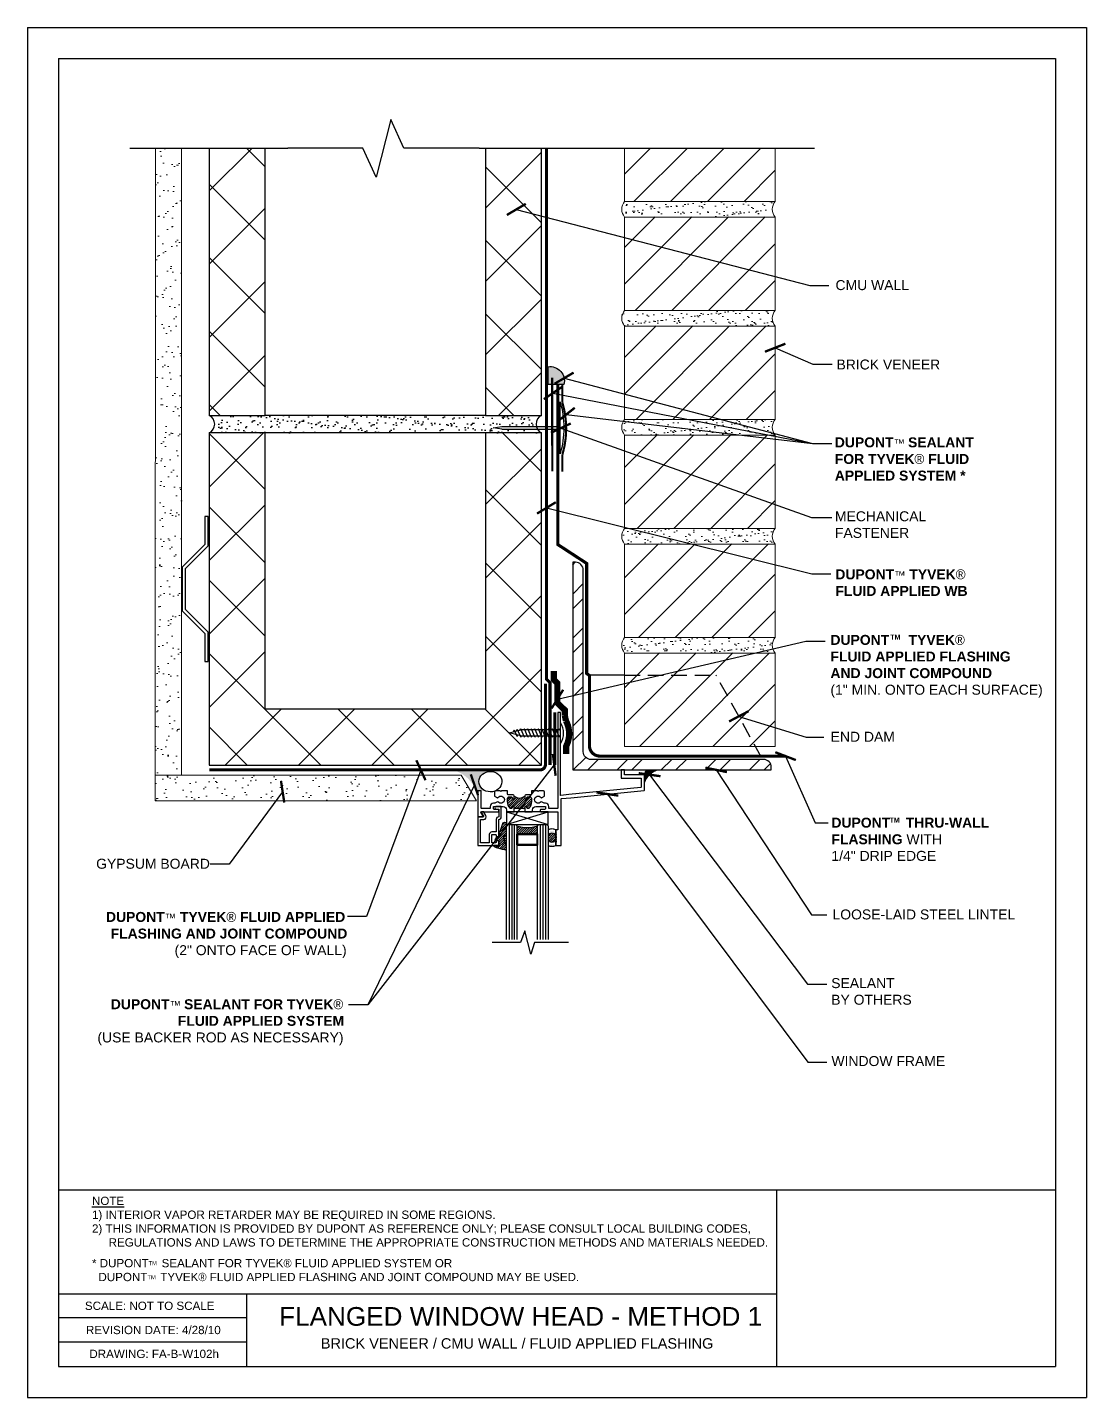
# Model space of a CAD drawing. Extents: x 402.7 to 428.2, y 2 to 35.
import ezdxf

# ---------------------------------------------------------------- set-up
doc = ezdxf.new("R2010")
doc.units = 0
doc.header["$LTSCALE"] = 1.5
doc.header["$MEASUREMENT"] = 0
doc.linetypes.add('DASHED2', pattern=[0.375, 0.25, -0.125])
doc.linetypes.add('HIDDEN', pattern=[0.375, 0.25, -0.125])
doc.layers.get('0').update_dxf_attribs({"color": 8, "linetype": 'CONTINUOUS'})
for name, color, linetype in [('8x11-ttb$0$B', 5, 'CONTINUOUS'), ('CMU', 250, 'CONTINUOUS'), ('DuPont Thru-Wall Flashing', 252, 'CONTINUOUS'), ('Flanged Window', 250, 'CONTINUOUS'), ('SEALANT', 250, 'CONTINUOUS'), ('STRUCTURE', 250, 'CONTINUOUS'), ('TEXT', 7, 'CONTINUOUS'), ('Tyvek FA Flashing and Joint Treatment', 150, 'DASHED2'), ('Tyvek FA WB', 10, 'DASHED2')]:
    doc.layers.add(name, color=color, linetype=linetype)
for name, color, linetype, lineweight in [('A-Sealant', 250, 'CONTINUOUS', 15), ('brick', 250, 'CONTINUOUS', 5), ('Gyp Board', 250, 'CONTINUOUS', 20)]:
    doc.layers.add(name, color=color, linetype=linetype, lineweight=lineweight)
doc.layers.add('VIEWPORT', color=7, linetype='CONTINUOUS', plot=False)
doc.styles.add('DETAILS', font='sanss___.ttf', dxfattribs={"height": 1})
doc.dimstyles.new('ARCH_1_1-2_IN', dxfattribs={"dimscale": 0, "dimtxt": 0.09375, "dimasz": 0.09375, "dimexe": 0.0625, "dimexo": 0.0625, "dimgap": 0.0625, "dimtad": 1, "dimdec": 4, "dimlfac": 8, "dimzin": 3, "dimdsep": 46, "dimlunit": 4, "dimtxsty": 'Standard', "dimblk1": 'ARCHTICK', "dimblk2": 'ARCHTICK', "dimsah": 1, "dimcen": 0.0625, "dimdle": 0.0625, "dimclrd": 256, "dimclre": 256, "dimclrt": 256, "dimadec": 0, "dimazin": 0, "dimtfac": 1, "dimtdec": 4, "dimtmove": 0, "dimatfit": 3, "dimldrblk": 'ARCHTICK', "dimfxl": 1, "dimfrac": 2, "dimtolj": 1, "dimtzin": 0, "dimlwd": -1, "dimlwe": -1, "dimarcsym": 0})
pattern_1 = [(225, (426.909466, 21.110356), (0.02762136, -0.02762136), [])]

# ---------------------------------------------------------------- blocks, each defined once
blk = doc.blocks.new('*X1')
at = {"color": 0}
for p, q in [((0.140625, 0.34375), (0.140625, 0.34375)), ((0.15625, 0.375), (0.15625, 0.375)), ((0.171875, 0.34375), (0.171875, 0.34375)), ((0.1875, 0.375), (0.1875, 0.375)), ((0.203125, 0.34375), (0.203125, 0.34375)), ((0.21875, 0.375), (0.21875, 0.375)), ((0.234375, 0.34375), (0.234375, 0.34375)), ((0.25, 0.375), (0.25, 0.375)), ((0.265625, 0.34375), (0.265625, 0.34375)), ((0.28125, 0.375), (0.28125, 0.375)), ((0.296875, 0.34375), (0.296875, 0.34375)), ((0.3125, 0.375), (0.3125, 0.375)), ((0.140625, 0.28125), (0.140625, 0.28125)), ((0.140625, 0.09375), (0.140625, 0.09375)), ((0.140625, 0.03125), (0.140625, 0.03125)), ((0.15625, 0.3125), (0.15625, 0.3125)), ((0.15625, 0.0625), (0.15625, 0.0625)), ((0.15625, 0), (0.15625, 0)), ((0.171875, 0.03125), (0.171875, 0.03125)), ((0.1875, 0.3125), (0.1875, 0.3125)), ((0.1875, 0.0625), (0.1875, 0.0625)), ((0.1875, 0), (0.1875, 0)), ((0.203125, 0.03125), (0.203125, 0.03125)), ((0.21875, 0.3125), (0.21875, 0.3125)), ((0.21875, 0.0625), (0.21875, 0.0625)), ((0.21875, 0), (0.21875, 0)), ((0.234375, 0.03125), (0.234375, 0.03125)), ((0.25, 0.3125), (0.25, 0.3125)), ((0.25, 0.0625), (0.25, 0.0625)), ((0.25, 0), (0.25, 0)), ((0.265625, 0.03125), (0.265625, 0.03125)), ((0.28125, 0.3125), (0.28125, 0.3125)), ((0.28125, 0.0625), (0.28125, 0.0625)), ((0.28125, 0), (0.28125, 0)), ((0.296875, 0.28125), (0.296875, 0.28125)), ((0.296875, 0.09375), (0.296875, 0.09375)), ((0.296875, 0.03125), (0.296875, 0.03125)), ((0.3125, 0.3125), (0.3125, 0.3125)), ((0.3125, 0.25), (0.3125, 0.25)), ((0.3125, 0.125), (0.3125, 0.125)), ((0.3125, 0.0625), (0.3125, 0.0625)), ((0.3125, 0), (0.3125, 0))]:
    blk.add_line(p, q, dxfattribs=at)
blk = doc.blocks.new('_ArchTick')
at = {"color": 0, "linetype": 'ByBlock', "const_width": 0.15}
blk.add_lwpolyline([(-0.5, -0.5), (0.5, 0.5)], dxfattribs=at)
blk = doc.blocks.new('Revsion Date')
at = {"layer": 'TEXT', "insert": (0, 0.203, 0), "char_height": 0.2, "width": 16.26452, "attachment_point": 1, "style": 'DETAILS'}
blk.add_mtext('\\pi-0.033334,l0.033334,t0.1;REVISION DATE: 4/28/10', dxfattribs=at)

msp = doc.modelspace()

# ---------------------------------------------------------------- hatches: boundary and pattern name
at = {"layer": 'brick'}
h = msp.add_hatch(dxfattribs=at)
h.set_pattern_fill('_USER', color=256, scale=0.625, angle=45, style=0, pattern_type=0)
h.set_pattern_definition([(45, (297.92806, 188.0957), (-0.4419417, 0.4419417), [])])
h.paths.add_polyline_path([(420.695, 28.182), (420.695, 30.432), (417.07, 30.432), (417.07, 28.182)])
h.paths.add_polyline_path([(420.695, 25.557), (420.695, 27.807), (417.07, 27.807), (417.07, 25.557)])
h.paths.add_polyline_path([(417.07, 25.182), (417.07, 22.932), (420.695, 22.932), (420.695, 25.182)])
h.paths.add_polyline_path([(417.07, 22.557), (417.07, 20.307), (420.695, 20.307), (420.695, 22.557)])
h.paths.add_polyline_path([(420.695, 19.932), (417.07, 19.932), (417.07, 19.557), (419.579, 19.557), (420.614, 17.682), (420.695, 17.682)])
h.paths.add_polyline_path([(419.579, 19.557), (417.07, 19.557), (417.07, 17.682), (420.614, 17.682)], flags=16)
h.paths.add_polyline_path([(420.695, 32.093), (417.07, 32.093), (417.07, 30.807), (420.695, 30.807)])
h = msp.add_hatch(dxfattribs=at)
h.set_pattern_fill('AR-SAND', color=256, scale=0.15, style=0)
h.set_pattern_definition([(37.5, (96.53973, 43.48972), (-0.009449, 0.28902357), [0, -0.228, 0, -0.255, 0, -0.24375]), (7.5, (96.53973, 43.4897), (0.2654665, 0.4233219), [0, -0.123, 0, -0.2055, 0, -0.07875]), (327.5, (96.35523, 43.48972), (0.46712128, 0.00084886), [0, -0.075, 0, -0.27, 0, -0.3525]), (317.5, (96.35523, 43.4897), (0.450919, 0.13165133), [0, -0.0375, 0, -0.177, 0, -0.2025])])
h.paths.add_polyline_path([(420.695, 30.804), (417.07, 30.804, 0.36364), (417.07, 30.429), (420.695, 30.429, -0.36364)])
h.paths.add_polyline_path([(420.695, 28.179), (417.07, 28.179, 0.36364), (417.07, 27.804), (420.695, 27.804, -0.36364)])
h.paths.add_polyline_path([(420.695, 25.554), (417.07, 25.554, 0.36364), (417.07, 25.179), (420.695, 25.179, -0.36364)])
h.paths.add_polyline_path([(420.695, 22.929), (417.07, 22.929, 0.36364), (417.07, 22.554), (420.695, 22.554, -0.36364)])
h.paths.add_polyline_path([(420.695, 20.304), (417.07, 20.304, 0.36364), (417.07, 19.929), (420.695, 19.929, -0.36364)])
at = {"layer": 'CMU'}
h = msp.add_hatch(dxfattribs=at)
h.set_pattern_fill('ANSI37', color=256, scale=10, style=0)
h.set_pattern_definition([(315, (-2.9734, 38.2115), (-0.8838835, -0.8838835), []), (225, (-2.9734, 38.2115), (-0.8838835, 0.8838835), [])])
h.paths.add_polyline_path([(408.418, 25.653), (407.07, 25.653), (407.07, 32.093), (408.418, 32.093)])
h.paths.add_polyline_path([(413.723, 32.093), (415.07, 32.093), (415.07, 25.653), (413.723, 25.653)])
h = msp.add_hatch(dxfattribs=at)
h.set_pattern_fill('AR-SAND', color=256, scale=0.15, style=0)
h.set_pattern_definition([(322.5, (-2.97343, 38.21147), (-0.009449, -0.28902357), [0, -0.228, 0, -0.255, 0, -0.24375]), (352.5, (-2.97343, 38.21147), (0.2654665, -0.4233219), [0, -0.123, 0, -0.2055, 0, -0.07875]), (32.5, (-3.15793, 38.21147), (0.46712128, -0.00084886), [0, -0.075, 0, -0.27, 0, -0.3525]), (42.5, (-3.15793, 38.21147), (0.450919, -0.13165133), [0, -0.0375, 0, -0.177, 0, -0.2025])])
h.paths.add_polyline_path([(413.723, 25.653), (415.07, 25.653, 0.626567), (415.07, 25.232), (407.07, 25.232, 0.626567), (407.07, 25.653), (408.418, 25.653)])
h = msp.add_hatch(dxfattribs=at)
h.set_pattern_fill('ANSI37', color=256, scale=10, style=0)
h.set_pattern_definition([(315, (-89.9085, 110.3075), (-0.8838835, -0.8838835), []), (225, (-89.9085, 110.3075), (-0.8838835, 0.8838835), [])])
h.paths.add_polyline_path([(415.07, 17.232), (413.723, 17.232), (408.418, 17.232), (407.07, 17.232), (407.07, 25.232), (408.418, 25.232), (408.418, 18.58), (413.723, 18.58), (413.723, 25.232), (415.07, 25.232)])
at = {"layer": 'Flanged Window'}
h = msp.add_hatch(dxfattribs=at)
h.set_pattern_fill('ANSI31', color=256, scale=0.3125, angle=-180, style=0)
h.set_pattern_definition(pattern_1)
h.paths.add_polyline_path([(414.825, 16.352), (414.825, 16.437, 0.414214), (414.794, 16.468), (414.763, 16.468), (414.74, 16.468, 0.413437), (414.715, 16.443, -0.413437), (414.69, 16.418, -0.414214), (414.665, 16.443), (414.665, 16.48, -0.02353), (414.665, 16.485, -0.382874), (414.415, 16.485, -0.02353), (414.415, 16.48), (414.415, 16.443, -0.414214), (414.39, 16.418, -0.413437), (414.365, 16.443, 0.413437), (414.34, 16.468), (414.286, 16.468, 0.414214), (414.255, 16.437), (414.255, 16.352, 0.177059), (414.314, 16.191, 0.22095), (414.322, 16.187), (414.34, 16.187, 0.414214), (414.365, 16.212, -0.414214), (414.39, 16.237, -0.414214), (414.415, 16.212), (414.415, 16.187), (414.665, 16.187), (414.665, 16.212, -0.414214), (414.69, 16.237, -0.414214), (414.715, 16.212, 0.414214), (414.74, 16.187), (414.758, 16.187, 0.22095), (414.766, 16.191, 0.177059)])
h = msp.add_hatch(dxfattribs=at)
h.set_pattern_fill('ANSI31', color=256, scale=0.3125, angle=-180, style=0)
h.set_pattern_definition(pattern_1)
edge = h.paths.add_edge_path()
edge.add_ellipse((414.196, 15.43), major_axis=(-0.032, 0.139), ratio=0.13155, start_angle=43.1555, end_angle=180.0222)
edge.add_arc((414.176, 15.53), 0.0158, 41.5153, 187.5342, ccw=False)
edge.add_arc((414.205, 15.555), 0.0227, 222.2539, 304.0602)
edge.add_arc((414.212, 15.551), 0.0156, 290.163, 350.3876)
edge.add_line((414.227, 15.549), (414.227, 15.821))
edge.add_line((414.227, 15.821), (414.227, 15.828))
edge.add_ellipse((414.181, 15.827), major_axis=(0.0457, 0.0011), ratio=0.621164, start_angle=0, end_angle=153.2403)
edge.add_line((414.14, 15.838), (414.063, 15.623))
edge.add_ellipse((414.072, 15.599), major_axis=(0.0085, 0.0468), ratio=0.312415, start_angle=62.5423, end_angle=105.8209)
edge.add_line((414.056, 15.588), (414.04, 15.512))
edge.add_arc((414.001, 15.562), 0.0627, 270.4556, 307.9177, ccw=False)
edge.add_arc((414.004, 15.479), 0.0202, 97.3692, 140.7733)
edge.add_line((413.989, 15.492), (413.949, 15.43))
edge.add_arc((413.965, 15.43), 0.0156, 180, 278.9186)
edge.add_line((413.967, 15.414), (414.04, 15.426))
edge.add_line((414.04, 15.426), (414.04, 15.296))
edge.add_line((414.04, 15.296), (413.939, 15.296))
edge.add_arc((413.939, 15.28), 0.0156, 90, 232.8134)
edge.add_ellipse((414.078, 15.227), major_axis=(-0.149, 0.041), ratio=0.091401, start_angle=0, end_angle=180)
edge.add_line((414.227, 15.186), (414.227, 15.29))
h = msp.add_hatch(dxfattribs=at)
h.set_pattern_fill('ANSI31', color=256, scale=0.3125, angle=-180, style=0)
h.set_pattern_definition(pattern_1)
h.paths.add_polyline_path([(414.477, 15.766, 0.153266), (414.977, 15.766), (414.977, 15.563, 0.414214), (414.957, 15.583), (414.497, 15.583, 0.414214), (414.477, 15.563)])
h = msp.add_hatch(dxfattribs=at)
h.set_pattern_fill('ANSI31', color=256, scale=0.3125, angle=-180, style=0)
h.set_pattern_definition(pattern_1)
h.paths.add_polyline_path([(415.415, 15.535, 0.599485), (415.227, 15.535), (415.227, 15.434, 0.599485), (415.415, 15.434)])
at = {"layer": 'Gyp Board'}
h = msp.add_hatch(dxfattribs=at)
h.set_pattern_fill('AR-SAND', color=256, scale=0.25, style=0)
h.set_pattern_definition([(322.5, (397.17686, 25.7621), (-0.015748, -0.481706), [0, -0.38, 0, -0.425, 0, -0.40625]), (352.5, (397.17686, 25.7621), (0.442444, -0.705537), [0, -0.205, 0, -0.3425, 0, -0.13125]), (32.5, (396.86936, 25.7621), (0.778535, -0.001415), [0, -0.125, 0, -0.45, 0, -0.5875]), (42.5, (396.86936, 25.7621), (0.75153, -0.21942), [0, -0.0625, 0, -0.295, 0, -0.3375])])
h.paths.add_polyline_path([(406.401, 16.992), (405.776, 16.848), (405.776, 17.261), (405.778, 32.093), (406.401, 32.093)])
h = msp.add_hatch(dxfattribs=at)
h.set_pattern_fill('AR-SAND,_O', color=256, scale=0.25, angle=-90)
h.set_pattern_definition([(127.5, (968.73532, -1765.15762), (-0.48170594, -0.01574834), [0, -0.38, 0, -0.425, 0, -0.40625]), (97.5, (968.7353, -1765.1576), (-0.70553652, 0.44244418), [0, -0.205, 0, -0.3425, 0, -0.13125]), (57.5, (968.73532, -1765.46512), (-0.00141476, 0.77853547), [0, -0.125, 0, -0.45, 0, -0.5875]), (47.5, (968.7353, -1765.4651), (-0.2194189, 0.75153165), [0, -0.0625, 0, -0.295, 0, -0.3375])])
h.paths.add_polyline_path([(405.767, 16.992), (405.767, 16.367), (413.503, 16.367), (413.139, 16.992)])
at = {"layer": 'SEALANT', "linetype": 'Continuous'}
h = msp.add_hatch(color=256, dxfattribs=at)
edge = h.paths.add_edge_path()
edge.add_arc((415.277, 26.485), 0.344, -14.6417, 98.4355, ccw=False)
edge.add_line((415.61, 26.398), (415.499, 26.398))
edge.add_line((415.499, 26.398), (415.227, 26.398))
edge.add_line((415.227, 26.398), (415.227, 26.825))
h = msp.add_hatch(color=256, dxfattribs=at)
edge = h.paths.add_edge_path()
edge.add_arc((412.713, 16.301), 0.844, 11.9608, 67.1578)
edge.add_line((413.041, 17.079), (413.839, 17.08))
edge.add_arc((413.833, 16.8), 0.279, 88.7846, 150.2194)
edge.add_arc((413.803, 16.833), 0.238, 153.4089, 251.2578)
edge.add_line((413.727, 16.608), (413.54, 16.609))
edge.add_line((413.54, 16.609), (413.539, 16.476))
msp.add_hatch(color=256, dxfattribs=at).paths.add_polyline_path([(417.877, 17.115), (417.588, 17.115), (417.551, 17.077), (417.551, 16.8, -0.262493)])
at = {"layer": 'STRUCTURE'}
h = msp.add_hatch(dxfattribs=at)
h.set_pattern_fill('ANSI32', color=256, scale=2, style=0)
h.set_pattern_definition([(45, (-1186.3231, -611.354), (-0.5303301, 0.5303301), []), (45, (-1185.9696, -611.354), (-0.5303301, 0.5303301), [])])
edge = h.paths.add_edge_path()
edge.add_line((416.659, 17.366), (416.66, 17.116))
edge.add_line((416.66, 17.116), (420.603, 17.116))
edge.add_line((420.603, 17.116), (420.603, 17.178))
edge.add_arc((420.415, 17.178), 0.188, 0, 90)
edge.add_line((420.415, 17.366), (416.659, 17.366))
edge = h.paths.add_edge_path()
edge.add_line((416.659, 17.116), (416.659, 17.366))
edge.add_line((416.659, 17.366), (416.263, 17.366))
edge.add_arc((416.263, 17.553), 0.187, 180, 270, ccw=False)
edge.add_line((416.075, 17.553), (416.075, 21.928))
edge.add_arc((415.888, 21.928), 0.188, 0, 90)
edge.add_line((415.888, 22.116), (415.825, 22.116))
edge.add_line((415.825, 22.116), (415.825, 17.116))
edge.add_line((415.825, 17.116), (416.659, 17.116))

# ---------------------------------------------------------------- linework, layer by layer
at = {"layer": '8x11-ttb$0$B', "color": 7}
for p, q in [((403.443, 34.248, 0), (403.443, 2.748, 0)), ((403.443, 34.248, 0), (427.443, 34.248, 0)), ((427.443, 34.248, 0), (427.443, 2.748, 0)), ((403.443, 4.498, 0), (420.731, 4.498, 0)), ((403.443, 2.748, 0), (427.443, 2.748, 0))]:
    msp.add_line(p, q, dxfattribs=at)
at = {"layer": '8x11-ttb$0$B', "color": 7, "elevation": 0}
for points in [[(427.443, 6.993), (403.443, 6.993)], [(420.731, 6.993), (420.731, 2.748)], [(407.969, 4.498), (407.969, 2.748)], [(407.969, 3.915), (403.443, 3.915)], [(407.969, 3.331), (403.443, 3.331)]]:
    msp.add_lwpolyline(points, dxfattribs=at)
at = {"layer": 'A-Sealant'}
msp.add_arc((417.993, 16.668), 0.461, 104.5226, 163.3544, dxfattribs=at)
at = {"layer": 'brick', "linetype": 'Continuous'}
msp.add_lwpolyline([(417.07, 32.093), (417.07, 30.804), (420.695, 30.804), (420.695, 32.093)], dxfattribs=at)
for points in [[(417.07, 28.179), (420.695, 28.179), (420.695, 30.429), (417.07, 30.429)], [(417.07, 25.554), (420.695, 25.554), (420.695, 27.804), (417.07, 27.804)], [(417.07, 22.929), (420.695, 22.929), (420.695, 25.179), (417.07, 25.179)], [(417.07, 20.304), (420.695, 20.304), (420.695, 22.554), (417.07, 22.554)], [(417.07, 17.679), (420.695, 17.679), (420.695, 19.929), (417.07, 19.929)]]:
    msp.add_lwpolyline(points, close=True, dxfattribs=at)
for centre in [(417.294, 30.617), (420.919, 30.617), (417.294, 27.992), (420.919, 27.992), (417.294, 25.367), (420.919, 25.367), (417.294, 22.742), (420.919, 22.742), (417.294, 20.117), (420.919, 20.117)]:
    msp.add_arc(centre, 0.292, 140.0334, 219.9666, dxfattribs=at)
at = {"layer": 'CMU'}
for p, q in [((413.723, 25.653), (408.418, 25.653)), ((415.07, 25.232), (407.07, 25.232)), ((413.723, 18.58), (408.418, 18.58))]:
    msp.add_line(p, q, dxfattribs=at)
for points in [[(407.07, 32.093), (407.07, 25.653), (408.418, 25.653), (408.418, 32.093)], [(413.723, 32.093), (413.723, 25.653), (415.07, 25.653), (415.07, 32.093)], [(408.418, 18.58), (408.418, 25.232), (407.07, 25.232), (407.07, 17.232), (408.418, 17.232)], [(408.418, 17.232), (415.07, 17.232), (415.07, 25.232), (413.723, 25.232), (413.723, 18.58)]]:
    msp.add_lwpolyline(points, dxfattribs=at)
msp.add_lwpolyline([(406.501, 20.979), (406.501, 21.962), (407.048, 22.509), (407.048, 23.218), (406.964, 23.218), (406.964, 22.544), (406.417, 21.997), (406.417, 20.944), (406.964, 20.397), (406.964, 19.723), (407.048, 19.723), (407.048, 20.432)], close=True, dxfattribs=at)
for centre, start, end in [((406.968, 25.443), 295.8602, 64.1398), ((415.172, 25.443), 115.8602, 244.1398)]:
    msp.add_arc(centre, 0.234, start, end, dxfattribs=at)
at = {"layer": 'DuPont Thru-Wall Flashing'}
msp.add_line((417.07, 19.4), (416.208, 19.4, 0), dxfattribs=at)
at = {"layer": 'DuPont Thru-Wall Flashing', "linetype": 'HIDDEN'}
for p, q in [((417.07, 19.4), (419.27, 19.4)), ((420.369, 17.41, 0), (419.27, 19.4, 0))]:
    msp.add_line(p, q, dxfattribs=at)
at = {"layer": 'DuPont Thru-Wall Flashing', "elevation": 0}
msp.add_lwpolyline([(415.461, 26.398, 0.075, 0.075, 0), (415.461, 22.544, 0.075, 0.075, 0), (416.158, 22.088, 0.075, 0.075, 0), (416.158, 19.438, 0.075, 0.075, 0), (416.224, 19.388, 0.075, 0.075, 0), (416.224, 17.698, 0.075, 0.075, 0.414158), (416.474, 17.448, 0.075, 0.075, 0), (416.659, 17.448, 0, 0, 0)], format="xyseb", dxfattribs=at)
at = {"layer": 'DuPont Thru-Wall Flashing', "const_width": 0.075, "elevation": 0}
msp.add_lwpolyline([(416.659, 17.448), (420.945, 17.447)], dxfattribs=at)
at = {"layer": 'Flanged Window'}
for p, q in [((414.288, 18.005, 0), (414.57, 18.078, 0)), ((414.57, 17.932, 0), (414.288, 18.005, 0)), ((414.392, 18.031, 0), (414.419, 18.071, 0)), ((414.48, 17.922, 0), (414.419, 18.071, 0)), ((414.468, 18.051, 0), (414.495, 18.091, 0)), ((414.48, 17.922, 0), (414.499, 17.952, 0)), ((414.572, 17.902, 0), (414.495, 18.091, 0)), ((414.548, 18.072, 0), (414.572, 18.107, 0)), ((415.524, 18.078, 0), (414.57, 18.078, 0)), ((414.57, 17.932, 0), (415.524, 17.932, 0)), ((414.657, 17.902, 0), (414.572, 18.107, 0)), ((414.572, 17.902, 0), (414.592, 17.932, 0)), ((414.637, 18.078, 0), (414.657, 18.107, 0)), ((414.741, 17.902, 0), (414.657, 18.107, 0)), ((414.657, 17.902, 0), (414.676, 17.932, 0)), ((414.721, 18.078, 0), (414.741, 18.107, 0)), ((414.825, 17.902, 0), (414.741, 18.107, 0)), ((414.741, 17.902, 0), (414.761, 17.932, 0)), ((414.91, 17.902, 0), (414.825, 18.107, 0)), ((414.825, 17.902, 0), (414.845, 17.932, 0)), ((414.89, 18.078, 0), (414.91, 18.107, 0)), ((414.994, 17.902, 0), (414.91, 18.107, 0)), ((414.91, 17.902, 0), (414.93, 17.932, 0)), ((414.974, 18.078, 0), (414.994, 18.107, 0)), ((415.079, 17.902, 0), (414.994, 18.107, 0)), ((414.994, 17.902, 0), (415.014, 17.932, 0)), ((415.059, 18.078, 0), (415.079, 18.107, 0)), ((415.163, 17.902, 0), (415.079, 18.107, 0)), ((415.079, 17.902, 0), (415.098, 17.932, 0)), ((415.143, 18.078, 0), (415.163, 18.107, 0)), ((415.247, 17.902, 0), (415.163, 18.107, 0)), ((415.163, 17.902, 0), (415.183, 17.932, 0)), ((415.228, 18.078, 0), (415.247, 18.107, 0)), ((415.332, 17.902, 0), (415.247, 18.107, 0)), ((415.247, 17.902, 0), (415.267, 17.932, 0)), ((415.312, 18.078, 0), (415.332, 18.107, 0)), ((415.416, 17.902, 0), (415.332, 18.107, 0)), ((415.332, 17.902, 0), (415.351, 17.932, 0)), ((415.396, 18.078, 0), (415.416, 18.107, 0)), ((415.5, 17.902, 0), (415.416, 18.107, 0)), ((415.416, 17.902, 0), (415.436, 17.932, 0)), ((415.481, 18.078, 0), (415.5, 18.107, 0)), ((415.524, 18.05, 0), (415.5, 18.107, 0)), ((415.5, 17.902, 0), (415.52, 17.932, 0)), ((414.29, 15.797, 0), (414.29, 13.029, 0)), ((414.352, 15.797, 0), (414.352, 13.029, 0)), ((414.415, 15.797, 0), (414.415, 13.029, 0)), ((415.04, 15.797, 0), (415.04, 13.029, 0)), ((415.102, 15.797, 0), (415.102, 13.029, 0)), ((415.165, 15.797, 0), (415.165, 13.029, 0)), ((414.668, 13.236, 0), (414.567, 12.957, 0)), ((414.816, 12.678, 0), (414.668, 13.236, 0)), ((414.567, 12.957, 0), (413.879, 12.957, 0)), ((414.899, 12.957, 0), (414.816, 12.678, 0)), ((415.719, 12.957, 0), (414.899, 12.957, 0))]:
    msp.add_line(p, q, dxfattribs=at)
at = {"layer": 'Flanged Window', "elevation": 0}
for points in [[(415.773, 16.445), (417.541, 16.622, 0.385314), (417.55, 16.632), (417.55, 16.998), (417.066, 16.998), (417.066, 17.116), (416.988, 17.116), (416.988, 16.92), (417.472, 16.92), (417.472, 16.703, -0.385314), (417.463, 16.693), (415.725, 16.519), (415.535, 16.5, -0.443716), (415.524, 16.51), (415.524, 17.6), (415.524, 17.6), (415.524, 17.62), (415.524, 18.498), (415.462, 18.498), (415.462, 16.197, -0.414214), (415.452, 16.187), (415.253, 16.187, -0.414214), (415.243, 16.197), (415.243, 16.234, 0.414214), (415.165, 16.312), (415.141, 16.312, -0.131652), (415.136, 16.313), (415.072, 16.35, 0.383968), (415.059, 16.348, -3.079589), (415.059, 16.449, 0.383968), (415.072, 16.446), (415.14, 16.485, 0.267949), (415.145, 16.494), (415.145, 16.578, 0.414214), (415.114, 16.609), (415.004, 16.609), (414.989, 16.594), (414.974, 16.609), (414.835, 16.609, 0.414214), (414.825, 16.599), (414.825, 16.528, -0.414214), (414.815, 16.518), (414.715, 16.518, 0.414214), (414.665, 16.468), (414.665, 16.443, 0.414214), (414.69, 16.418, 0.414214), (414.715, 16.443, -0.414214), (414.74, 16.468), (414.794, 16.468, -0.414214), (414.825, 16.437), (414.825, 16.352, -0.177059), (414.766, 16.191, -0.22095), (414.758, 16.187), (414.74, 16.187, -0.414214), (414.715, 16.212, 0.414214), (414.69, 16.237, 0.414214), (414.665, 16.212), (414.665, 16.109), (414.843, 16.109, 0.414214), (414.853, 16.119), (414.853, 16.154, -0.414214), (414.933, 16.234), (415.155, 16.234, -0.414214), (415.165, 16.224), (415.165, 16.19, -0.414214), (415.134, 16.159), (415.055, 16.159, 0.414214), (415.04, 16.144), (415.04, 16.119, 0.414214), (415.05, 16.109), (415.452, 16.109, -0.414214), (415.462, 16.099), (415.462, 15.682, -0.414214), (415.452, 15.672), (415.425, 15.672, 0.414214), (415.415, 15.662), (415.415, 15.604), (415.43, 15.589), (415.415, 15.574), (415.43, 15.559), (415.415, 15.544), (415.43, 15.529), (415.415, 15.514), (415.43, 15.499), (415.415, 15.484), (415.43, 15.469), (415.415, 15.454), (415.43, 15.439), (415.415, 15.424), (415.43, 15.409), (415.415, 15.394), (415.43, 15.379), (415.415, 15.364), (415.415, 15.297), (415.54, 15.297), (415.54, 16.413, -0.385314), (415.549, 16.423)], [(414.255, 16.437, -0.414214), (414.286, 16.468), (414.34, 16.468, -0.414214), (414.365, 16.443, 0.414214), (414.39, 16.418, 0.414214), (414.415, 16.443), (414.415, 16.468, 0.414214), (414.365, 16.518), (414.265, 16.518, -0.414214), (414.255, 16.528), (414.255, 16.599, 0.414214), (414.245, 16.609), (414.106, 16.609), (414.091, 16.594), (414.076, 16.609), (413.966, 16.609, 0.414214), (413.935, 16.578), (413.935, 16.494, 0.267949), (413.94, 16.485), (414.008, 16.446, 0.383968), (414.021, 16.449, -3.079589), (414.021, 16.348, 0.383968), (414.008, 16.35), (413.944, 16.313, -0.131652), (413.939, 16.312), (413.915, 16.312, 0.414214), (413.837, 16.234), (413.837, 16.197, -0.414214), (413.827, 16.187), (413.628, 16.187, -0.414214), (413.618, 16.197), (413.618, 16.609), (413.54, 16.609), (413.54, 16.109), (413.54, 15.984), (413.655, 15.984, 0.414214), (413.665, 15.994, 0.131652), (413.664, 15.999), (413.609, 16.094, -0.57735), (413.617, 16.109), (414.03, 16.109, 0.414214), (414.04, 16.119), (414.04, 16.144, 0.414214), (414.025, 16.159), (413.946, 16.159, -0.414214), (413.915, 16.19), (413.915, 16.224, -0.414214), (413.925, 16.234), (414.147, 16.234, -0.414214), (414.227, 16.154), (414.227, 16.119, 0.414214), (414.237, 16.109), (414.415, 16.109), (414.415, 16.212, 0.414214), (414.39, 16.237, 0.414214), (414.365, 16.212, -0.414214), (414.34, 16.187), (414.322, 16.187, -0.22095), (414.314, 16.191, -0.177059), (414.255, 16.352)], [(414.03, 15.509, 0.414214), (414.04, 15.519), (414.04, 15.922, 0.414214), (414.102, 15.984), (414.102, 16.224, 0.414214), (414.092, 16.234), (413.973, 16.234, 0.880809), (413.973, 16.172), (414.03, 16.172, -0.414214), (414.04, 16.162), (414.04, 15.984), (414.04, 15.984, 0.414214), (413.978, 15.922), (413.978, 15.631, -0.414214), (413.968, 15.621), (413.875, 15.621, 0.414214), (413.813, 15.559), (413.813, 15.369, -0.414214), (413.803, 15.359), (413.612, 15.359, -0.414214), (413.602, 15.369), (413.602, 15.912, -0.414214), (413.612, 15.922), (413.68, 15.922, 0.579), (413.733, 16.015), (413.685, 16.099, 0.266624), (413.676, 16.104), (413.627, 16.104, 0.579), (413.619, 16.089), (413.671, 15.999, -0.579), (413.663, 15.984), (413.54, 15.984), (413.54, 15.297), (414.04, 15.297), (414.04, 15.399, 0.414214), (414.03, 15.409), (413.985, 15.409, 0.414214), (413.975, 15.399), (413.975, 15.369, -0.414214), (413.965, 15.359), (413.885, 15.359, -0.414214), (413.875, 15.369), (413.875, 15.519), (413.875, 15.549, -0.414214), (413.885, 15.559), (413.965, 15.559, -0.414214), (413.975, 15.549), (413.975, 15.519, 0.414214), (413.985, 15.509)], [(414.957, 15.297), (414.497, 15.297, -0.414214), (414.477, 15.317), (414.477, 15.563, -0.414214), (414.497, 15.583), (414.957, 15.583, -0.414214), (414.977, 15.563), (414.977, 15.317, -0.414214)]]:
    msp.add_lwpolyline(points, format="xyb", close=True, dxfattribs=at)
at = {"layer": 'Flanged Window'}
for points in [[(414.415, 16.485, 0.382874), (414.665, 16.485, 0.382874)], [(414.056, 15.588), (414.04, 15.512, -0.149872), (414.005, 15.499, 0.239449), (413.989, 15.492), (413.949, 15.43, 0.460576), (413.967, 15.414), (414.04, 15.426), (414.04, 15.296), (413.939, 15.296, 0.718661), (413.929, 15.268, 0.718661)], [(414.188, 15.54, 0.723342), (414.16, 15.528, 0.723342)], [(414.188, 15.54, 0.375935), (414.217, 15.537, 0.269), (414.227, 15.549), (414.227, 15.821), (414.227, 15.828)]]:
    msp.add_lwpolyline(points, format="xyb", dxfattribs=at)
at = {"layer": 'Flanged Window', "elevation": 0}
for points in [[(414.665, 16.187), (414.415, 16.187)], [(414.227, 15.797), (415.227, 16.109)], [(414.227, 16.109), (415.227, 15.797)], [(414.227, 13.029), (414.227, 15.766), (414.259, 15.797), (414.446, 15.797), (414.477, 15.766), (414.477, 13.029)], [(414.977, 13.029), (414.977, 15.766), (415.009, 15.797), (415.196, 15.797), (415.227, 15.766), (415.227, 13.029)]]:
    msp.add_lwpolyline(points, dxfattribs=at)
for points in [[(415.227, 16.109), (414.227, 16.109), (414.227, 15.797), (415.227, 15.797)], [(414.957, 15.317), (414.497, 15.317), (414.497, 15.563), (414.957, 15.563)]]:
    msp.add_lwpolyline(points, close=True, dxfattribs=at)
at = {"layer": 'Flanged Window'}
msp.add_lwpolyline([(414.14, 15.838), (414.063, 15.623)], dxfattribs=at)
msp.add_lwpolyline([(415.415, 15.672, 0.224876), (415.227, 15.672), (415.227, 15.297, 0.224876), (415.415, 15.297)], format="xyb", close=True, dxfattribs=at)
for centre, radius, start, end in [((415.158, 18.002, 0), 0.443, 325.6322, 34.3678), ((414.727, 16.562, 0), 0.835, 252.5726, 287.4274), ((415.321, 15.485, 0), 0.106, 28.1159, 151.8841), ((415.321, 15.485, 0), 0.106, 208.1159, 331.8841)]:
    msp.add_arc(centre, radius, start, end, dxfattribs=at)
at = {"layer": 'Flanged Window', "extrusion": (0, 0, -1)}
for centre, major_axis, ratio, start_param, end_param in [((414.181, 15.827, 0), (0.0457, 0.0011), 0.621164, 3.608637, 6.283185), ((414.196, 15.43, 0), (-0.032, 0.139), 0.13155, 3.141205, 5.52998), ((414.078, 15.227, 0), (-0.149, 0.041), 0.091401, 3.141593, 6.283185)]:
    msp.add_ellipse(centre, major_axis=major_axis, ratio=ratio, start_param=start_param, end_param=end_param, dxfattribs=at)
at = {"layer": 'Gyp Board'}
msp.add_lwpolyline([(405.778, 32.093), (405.767, 16.992), (406.401, 16.992), (406.401, 32.093)], dxfattribs=at)
msp.add_lwpolyline([(405.767, 16.992), (405.767, 16.367), (413.503, 16.367), (413.139, 16.992)], close=True, dxfattribs=at)
at = {"layer": 'SEALANT', "linetype": 'Continuous'}
msp.add_line((415.07, 25.678), (415.07, 25.954), dxfattribs=at)
at = {"layer": 'SEALANT', "linetype": 'Continuous', "elevation": 0}
msp.add_lwpolyline([(415.227, 26.825, -0.537754), (415.61, 26.398), (415.499, 26.398), (415.227, 26.398)], format="xyb", close=True, dxfattribs=at)
at = {"layer": 'SEALANT', "linetype": 'Continuous', "const_width": 0.05, "elevation": 0, "flags": 128}
msp.add_lwpolyline([(415.328, 24.305), (415.326, 26.561)], dxfattribs=at)
at = {"layer": 'SEALANT', "linetype": 'Continuous', "const_width": 0.05, "flags": 128}
msp.add_lwpolyline([(415.572, 26.398), (415.572, 25.965, -0.145991), (415.572, 24.703), (415.572, 24.297)], format="xyb", dxfattribs=at)
at = {"layer": 'SEALANT', "linetype": 'Continuous', "const_width": 0.075, "elevation": 0}
msp.add_lwpolyline([(415.391, 17.233), (415.391, 18.498)], dxfattribs=at)
at = {"layer": 'SEALANT', "linetype": 'Continuous'}
msp.add_ellipse((413.84, 16.833, 0), major_axis=(0.276, -0.003), ratio=0.895387, dxfattribs=at)
at = {"layer": 'STRUCTURE'}
for p, q in [((405.161, 32.093, 0), (408.966, 32.093, 0)), ((413.566, 32.093, 0), (421.646, 32.093, 0)), ((413.907, 25.355, 0), (414.115, 25.386, 0)), ((414.115, 25.324, 0), (413.907, 25.355, 0)), ((414.115, 25.386, 0), (415.516, 25.386, 0)), ((414.115, 25.324, 0), (415.516, 25.324, 0))]:
    msp.add_line(p, q, dxfattribs=at)
at = {"layer": 'STRUCTURE', "elevation": 0}
msp.add_lwpolyline([(413.566, 32.093), (411.759, 32.093), (411.443, 32.779), (411.088, 31.394), (410.766, 32.093), (408.966, 32.093)], dxfattribs=at)
at = {"layer": 'STRUCTURE'}
msp.add_lwpolyline([(415.516, 25.978, -0.147361), (415.516, 24.728)], format="xyb", close=True, dxfattribs=at)
for points in [[(416.81, 17.366), (416.263, 17.366, -0.414214), (416.075, 17.553), (416.075, 21.928, 0.414214), (415.888, 22.116), (415.825, 22.116), (415.825, 17.116), (416.81, 17.116)], [(416.81, 17.116), (420.603, 17.116), (420.603, 17.178, 0.414214), (420.415, 17.366), (416.81, 17.366)]]:
    msp.add_lwpolyline(points, format="xyb", dxfattribs=at)
at = {"layer": 'Tyvek FA Flashing and Joint Treatment', "ltscale": 0.5, "elevation": 0, "flags": 128}
for points, const_width in [([(415.662, 17.501), (415.662, 17.671, -0.114006), (415.667, 17.693, 0.238996), (415.658, 18.299, -0.017442), (415.633, 18.423), (415.633, 18.551), (415.452, 18.731), (415.452, 19.204), (415.366, 19.291), (415.366, 19.498)], 0.15), ([(407.07, 17.117), (415.039, 17.117, 0.414214), (415.164, 17.242), (415.164, 19.189)], 0.075)]:
    msp.add_lwpolyline(points, format="xyb", dxfattribs=dict(at, const_width=const_width))
at = {"layer": 'Tyvek FA WB', "const_width": 0.075, "elevation": 0, "flags": 128}
msp.add_lwpolyline([(415.275, 17.232), (415.275, 19.214), (415.188, 19.301), (415.188, 32.093)], dxfattribs=at)
at = {"layer": 'VIEWPORT', "color": 1}
for p, q in [((402.693, 34.998, 0), (402.693, 1.998, 0)), ((402.693, 34.998, 0), (428.193, 34.998, 0)), ((428.193, 34.998, 0), (428.193, 1.998, 0)), ((402.693, 1.998, 0), (428.193, 1.998, 0))]:
    msp.add_line(p, q, dxfattribs=at)

# ---------------------------------------------------------------- block references
at = {"layer": 'Flanged Window', "extrusion": (0, 0, -1), "zscale": -1}
msp.add_blockref('*X1', (-415.54, 15.297, 0), dxfattribs=at)
at = {"layer": 'TEXT'}
msp.add_blockref('Revsion Date', (404.102, 3.523), dxfattribs=at)

# ---------------------------------------------------------------- texts
at = {"layer": 'TEXT', "style": 'DETAILS'}
for s, insert, char_height, width, attachment_point in [('CMU WALL', (422.148, 28.911, 0), 0.24, 6.52135, 1), ('BRICK VENEER', (422.172, 26.999, 0), 0.24, 6.52135, 1), ('{\\fSansSerif|b1|i0|c2|p2;DUPONT\\fArial|b0|i0|c0|p32;\\H0.8125x;™\\fArial|b1|i0|c0|p32; \\H1.2308x;SEALANT \\PFOR TYVEK\\fSymbol|b0|i0|c2|p18;â\\fArial|b0|i0|c0|p32; \\fArial|b1|i0|c0|p32;FLUID \\PAPPLIED SYSTEM *}', (422.131, 25.124, 0), 0.24, 6.52135, 1), ('MECHANICAL \\PFASTENER ', (422.134, 23.344), 0.24, 6.52135, 1), ('{\\fSansSerif|b1|i0|c2|p2;DUPONT\\fArial|b0|i0|c0|p32;\\H0.8125x;™\\fSansSerif|b1|i0|c2|p2;\\H1.2308x; TYVEK\\fSymbol|b0|i0|c2|p18;â\\fSansSerif|b1|i0|c2|p2; \\PFLUID APPLIED WB}', (422.144, 21.945, 0), 0.24, 6.52135, 1), ('{\\fSansSerif|b1|i0|c2|p2;DUPONT     TYVEK\\fSymbol|b0|i0|c2|p18;â\\fSansSerif|b1|i0|c2|p2; \\PFLUID APPLIED FLASHING \\PAND JOINT COMPOUND} \\P(1" MIN. ONTO EACH SURFACE)', (422.026, 19.61), 0.24, 7.26159, 4), ('END DAM', (422.032, 18.034), 0.24, 6.52135, 1), ('\\A1;{\\fSansSerif|b1|i0|c2|p2;DUPONT    THRU-WALL\\PFLASHING} WITH \\P1/4" DRIP EDGE', (422.05, 15.443, 0), 0.24, 5.83899, 4), ('GYPSUM BOARD', (404.348, 14.975, 0), 0.24, 6.52135, 1), ('\\pi0.84952;{\\fSansSerif|b1|i0|c2|p2;DUPONT\\fArial|b0|i0|c0|p32;\\H0.8125x;™\\fSansSerif|b1|i0|c2|p2;\\H1.2308x; TYVEK\\fSymbol|b0|i0|c2|p18;â\\fSansSerif|b1|i0|c2|p2; FLUID APPLIED \\P\\pi0.96236;FLASHING AND JOINT COMPOUND\\fSansSerif|b0|i0|c2|p2; \\P\\pi2.5022;(2" ONTO FACE OF WALL)}', (403.734, 13.694, 0), 0.24, 6.52135, 1), ('LOOSE-LAID STEEL LINTEL', (422.076, 13.754, 0), 0.24, 6.52135, 1), ('SEALANT \\PBY OTHERS', (422.045, 12.1, 0), 0.24, 6.52135, 1), ('\\pi1.5423;{\\fSansSerif|b1|i0|c2|p2;DUPONT\\fArial|b0|i0|c0|p32;\\H0.8125x;™\\fArial|b1|i0|c0|p32; \\H1.2308x;SEALANT FOR TYVEK\\fSymbol|b0|i0|c2|p18;â\\fArial|b0|i0|c0|p32; \\P\\pi3.1562;\\fArial|b1|i0|c0|p32;FLUID APPLIED SYSTEM\\P\\pi1.2207;\\fArial|b0|i0|c0|p32;\\H0.99998x;(USE BACKER ROD AS NECESSARY)}', (403.158, 11.592, 0), 0.24, 7.11285, 1), ('WINDOW FRAME', (422.05, 10.223, 0), 0.24, 6.52135, 1), ('{\\LNOTE\\P}1) INTERIOR VAPOR RETARDER MAY BE REQUIRED IN SOME REGIONS.\\P\\pi-0.4,l0.4;2) THIS INFORMATION IS PROVIDED BY DUPONT AS REFERENCE ONLY; PLEASE CONSULT LOCAL BUILDING CODES, REGULATIONS AND LAWS TO DETERMINE THE APPROPRIATE CONSTRUCTION METHODS AND MATERIALS NEEDED.\\P{\\H0.5x;\\P\\pi0,l0;}* DUPONT    SEALANT FOR TYVEK{\\fSymbol|b0|i0|c2|p18;â} FLUID APPLIED SYSTEM OR \\P\\pi-0.2,l0.2;  DUPONT    TYVEK{\\fSymbol|b0|i0|c2|p18;â} FLUID APPLIED FLASHING AND JOINT COMPOUND MAY BE USED.', (404.247, 6.836, 0), 0.2, 16.47485, 1), ('TM', (405.608, 5.285, 0), 0.1, 8.31, 1), ('TM', (405.583, 4.946, 0), 0.1, 8.31, 1), ('\\pi-0.033334,l0.033334,t0.1;SCALE: NOT TO SCALE', (404.077, 4.309, 0), 0.2, 16.26452, 1), ('\\pi1.0786;{\\H0.9x;FLANGED WINDOW HEAD - METHOD 1 }\\P\\pi2.0818;{\\H0.5x;BRICK VENEER / CMU WALL / FLUID APPLIED FLASHING}', (407.675, 4.178, 0), 0.5, 13.39365, 1), ('\\pi-0.033334,l0.033334,t0.1;DRAWING: FA-B-W102h', (404.184, 3.151, 0), 0.2, 16.26452, 1)]:
    msp.add_mtext(s, dxfattribs=dict(at, insert=insert, char_height=char_height, width=width, attachment_point=attachment_point))
at = {"layer": 'TEXT', "char_height": 0.12, "attachment_point": 4, "style": 'DETAILS'}
for insert in [(423.467, 20.314), (423.45, 15.907, 0)]:
    msp.add_mtext('{\\fSansSerif|b1|i0|c2|p2;TM}', dxfattribs=dict(at, insert=insert))

# ---------------------------------------------------------------- leaders
at = {"layer": 'TEXT'}
for points, override in [([(414.463, 30.614, 0), (421.53, 28.785, 0), (421.989, 28.785, 0)], {"dimscale": 4, "dimgap": 0.0625, "dimtad": 0}), ([(420.695, 27.283, 0), (421.605, 26.886, 0), (422.065, 26.886, 0)], {"dimscale": 4, "dimgap": 0.0625, "dimtad": 0}), ([(415.614, 26.55, 0), (421.597, 24.98, 0), (422.056, 24.98, 0)], {"dimscale": 4, "dimgap": 0.0625, "dimtad": 0}), ([(415.346, 26.192, 0), (421.597, 24.98, 0), (422.056, 24.98, 0)], {"dimscale": 4, "dimgap": 0.0625, "dimtad": 0}), ([(415.662, 25.672, 0), (421.597, 24.98, 0), (422.056, 24.98, 0)], {"dimscale": 4, "dimgap": 0.0625, "dimtad": 0}), ([(415.535, 25.346), (421.574, 23.191), (422.057, 23.191)], {"dimscale": 4, "dimtad": 0}), ([(415.188, 23.425, 0), (421.579, 21.834, 0), (422.039, 21.834, 0)], {"dimscale": 4, "dimgap": 0.0625, "dimtad": 0}), ([(415.452, 18.821, 0), (421.437, 20.214, 0), (421.897, 20.214, 0)], {"dimscale": 4, "dimgap": 0.0625, "dimtad": 0}), ([(419.819, 18.405), (421.445, 17.902), (421.866, 17.902)], {"dimscale": 4, "dimgap": 0.0625, "dimtad": 0}), ([(415.377, 17.236, 0), (410.886, 11.457, 0), (410.426, 11.457, 0)], {"dimscale": 4, "dimgap": 0.0625, "dimtad": 0}), ([(420.945, 17.447, 0), (421.662, 15.841, 0), (421.974, 15.841, 0)], {"dimscale": 4, "dimtad": 0}), ([(412.167, 17.107, 0), (410.856, 13.583, 0), (410.396, 13.583, 0)], {"dimscale": 4, "dimgap": 0.0625, "dimtad": 0}), ([(417.673, 17, 0), (421.477, 11.951, 0), (421.936, 11.951, 0)], {"dimscale": 4, "dimgap": 0.0625, "dimtad": 0}), ([(419.275, 17.116, 0), (421.574, 13.621, 0), (421.937, 13.621, 0)], {"dimscale": 4, "dimgap": 0.0625, "dimtad": 0}), ([(408.837, 16.591, 0), (407.551, 14.843, 0), (407.091, 14.843, 0)], {"dimscale": 4, "dimgap": 0.0625, "dimtad": 0}), ([(413.454, 16.758, 0), (410.886, 11.457, 0), (410.426, 11.457, 0)], {"dimscale": 4, "dimgap": 0.0625, "dimtad": 0}), ([(416.657, 16.534, 0), (421.481, 10.075, 0), (421.941, 10.075, 0)], {"dimscale": 4, "dimgap": 0.0625, "dimtad": 0})]:
    msp.add_leader(points, dimstyle='ARCH_1_1-2_IN', override=override, dxfattribs=at)

doc.saveas('drawing.dxf')
